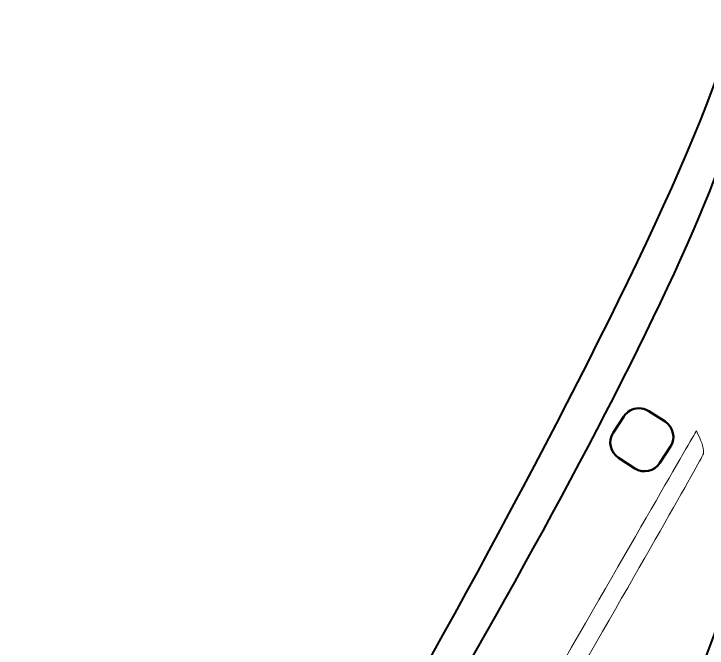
# Model space of a CAD drawing. Header units: centimetres. Extents: x -23.9 to 25.8, y -49.2 to 14.5.
# Drawn here: x -21.48 to -15.14, y 7.68 to 13.48 of the extents above; entities that cross this region are included whole.
import ezdxf

# ---------------------------------------------------------------- set-up
doc = ezdxf.new("R2010")
doc.units = ezdxf.units.CM
doc.header["$MEASUREMENT"] = 0
doc.layers.add('layer 1', color=7, linetype='Continuous')

msp = doc.modelspace()

# ---------------------------------------------------------------- linework, layer by layer
at = {"layer": 'layer 1', "color": 5, "lineweight": 40}
for points in [[(-14.87759, 13.48093), (-15.36883, 11.4092), (-19.29638, 4.65681), (-19.92464, 3.84612)], [(-14.9068, 8.37737), (-15.39804, 6.3055), (-19.32559, -0.44676), (-19.95371, -1.25758)]]:
    msp.add_open_spline(points, degree=3, dxfattribs=at)
msp.add_open_spline([(-14.86365, 12.64558), (-15.28134, 10.8843), (-18.15564, 6.04243), (-19.38291, 4.13204), (-19.38291, 4.13204), (-19.68045, 3.71506), (-19.80335, 3.35278), (-19.84375, 3.30426)], degree=3, knots=[0, 0, 0, 0, 0.3333333, 0.3333333, 0.3333333, 0.3333333, 1, 1, 1, 1], dxfattribs=at)
at = {"layer": 'layer 1', "color": 1, "lineweight": 50}
msp.add_open_spline([(-15.77149, 9.87725), (-15.73981, 9.87792), (-15.70743, 9.86924), (-15.67864, 9.85079), (-15.67864, 9.85079), (-15.67864, 9.85079), (-15.52924, 9.75445), (-15.52924, 9.75445), (-15.52924, 9.75445), (-15.45237, 9.70485), (-15.43043, 9.603), (-15.48006, 9.5261), (-15.48006, 9.5261), (-15.48006, 9.5261), (-15.57637, 9.37673), (-15.57637, 9.37673), (-15.57637, 9.37673), (-15.62597, 9.29997), (-15.72782, 9.27792), (-15.80458, 9.32752), (-15.80458, 9.32752), (-15.80458, 9.32752), (-15.95395, 9.42386), (-15.95395, 9.42386), (-15.95395, 9.42386), (-16.03086, 9.47346), (-16.05276, 9.57531), (-16.0033, 9.65207), (-16.0033, 9.65207), (-16.0033, 9.65207), (-15.90696, 9.80144), (-15.90696, 9.80144), (-15.90696, 9.80144), (-15.87595, 9.84952), (-15.82441, 9.87612), (-15.77149, 9.87725)], degree=3, knots=[0, 0, 0, 0, 0.1, 0.1, 0.1, 0.1, 0.2, 0.2, 0.2, 0.2, 0.3, 0.3, 0.3, 0.3, 0.4, 0.4, 0.4, 0.4, 0.5, 0.5, 0.5, 0.5, 0.6, 0.6, 0.6, 0.6, 0.7, 0.7, 0.7, 0.7, 0.8, 0.8, 0.8, 0.8, 1, 1, 1, 1], dxfattribs=at)
at = {"layer": 'layer 1', "color": 5, "lineweight": 20}
msp.add_open_spline([(-21.35974, 4.38492), (-21.36207, 4.383), (-21.37625, 4.36355), (-21.39114, 4.34164), (-21.39114, 4.34164), (-21.39114, 4.34164), (-21.41816, 4.30184), (-21.41816, 4.30184), (-21.41816, 4.30184), (-21.41816, 4.30184), (-21.3899, 4.30376), (-21.3899, 4.30376), (-21.3899, 4.30376), (-21.31688, 4.30857), (-21.22015, 4.25843), (-21.17231, 4.19103), (-21.17231, 4.19103), (-21.14433, 4.15136), (-21.12504, 4.09732), (-21.11788, 4.0385), (-21.11788, 4.0385), (-21.10754, 3.95249), (-21.12133, 3.86073), (-21.16307, 3.73945), (-21.16307, 3.73945), (-21.17383, 3.70802), (-21.19037, 3.65927), (-21.19961, 3.63086), (-21.19961, 3.63086), (-21.20896, 3.6026), (-21.22579, 3.55202), (-21.23694, 3.51854), (-21.23694, 3.51854), (-21.2707, 3.41783), (-21.278, 3.39535), (-21.30418, 3.31076), (-21.30418, 3.31076), (-21.31811, 3.2661), (-21.33395, 3.2125), (-21.3396, 3.19154), (-21.3396, 3.19154), (-21.34513, 3.17061), (-21.35918, 3.11825), (-21.37075, 3.07511), (-21.37075, 3.07511), (-21.38218, 3.0321), (-21.4008, 2.95464), (-21.41209, 2.90313), (-21.41209, 2.90313), (-21.43054, 2.81907), (-21.43608, 2.78915), (-21.45358, 2.67821), (-21.45358, 2.67821), (-21.48085, 2.50431), (-21.47824, 2.30272), (-21.44681, 2.16916), (-21.44681, 2.16916), (-21.39198, 1.93587), (-21.22646, 1.73522), (-21.00407, 1.63272), (-21.00407, 1.63272), (-20.75656, 1.51848), (-20.48245, 1.52703), (-20.19653, 1.65765), (-20.19653, 1.65765), (-20.15229, 1.67791), (-20.07665, 1.71923), (-20.01298, 1.7581), (-20.01298, 1.7581), (-19.31472, 2.20072), (-18.90504, 3.03321), (-18.59689, 3.55313), (-18.59689, 3.55313), (-17.35956, 5.63964), (-15.16076, 9.45557), (-15.1784, 9.46382), (-15.1784, 9.46382), (-15.17262, 9.53122), (-15.20543, 9.58509), (-15.24208, 9.67079), (-15.24208, 9.67079), (-15.2436, 9.67564), (-17.48359, 5.77152), (-18.70092, 3.70072), (-18.70092, 3.70072), (-19.11533, 2.96608), (-19.46712, 2.39091), (-19.97812, 1.99637), (-19.97812, 1.99637), (-20.23829, 1.80332), (-20.49667, 1.71015), (-20.71811, 1.7296), (-20.71811, 1.7296), (-20.84077, 1.74033), (-20.96121, 1.79464), (-21.07311, 1.88984), (-21.07311, 1.88984), (-21.10493, 1.91686), (-21.11858, 1.93311), (-21.16875, 2.00394), (-21.16875, 2.00394), (-21.2357, 2.0985), (-21.24974, 2.12895), (-21.28022, 2.24457), (-21.28022, 2.24457), (-21.35671, 2.53463), (-21.29649, 2.94596), (-21.10549, 3.43671), (-21.10549, 3.43671), (-21.07198, 3.52282), (-21.06676, 3.53755), (-21.04333, 3.6128), (-21.04333, 3.6128), (-20.95789, 3.88801), (-20.95196, 4.067), (-21.02347, 4.20866), (-21.02347, 4.20866), (-21.06482, 4.29067), (-21.1467, 4.3509), (-21.24618, 4.3728), (-21.24618, 4.3728), (-21.2871, 4.38175), (-21.35434, 4.38892), (-21.35974, 4.38492)], degree=3, knots=[0, 0, 0, 0, 0.03125, 0.03125, 0.03125, 0.03125, 0.0625, 0.0625, 0.0625, 0.0625, 0.09375, 0.09375, 0.09375, 0.09375, 0.125, 0.125, 0.125, 0.125, 0.15625, 0.15625, 0.15625, 0.15625, 0.1875, 0.1875, 0.1875, 0.1875, 0.21875, 0.21875, 0.21875, 0.21875, 0.25, 0.25, 0.25, 0.25, 0.28125, 0.28125, 0.28125, 0.28125, 0.3125, 0.3125, 0.3125, 0.3125, 0.34375, 0.34375, 0.34375, 0.34375, 0.375, 0.375, 0.375, 0.375, 0.40625, 0.40625, 0.40625, 0.40625, 0.4375, 0.4375, 0.4375, 0.4375, 0.46875, 0.46875, 0.46875, 0.46875, 0.5, 0.5, 0.5, 0.5, 0.53125, 0.53125, 0.53125, 0.53125, 0.5625, 0.5625, 0.5625, 0.5625, 0.59375, 0.59375, 0.59375, 0.59375, 0.625, 0.625, 0.625, 0.625, 0.65625, 0.65625, 0.65625, 0.65625, 0.6875, 0.6875, 0.6875, 0.6875, 0.71875, 0.71875, 0.71875, 0.71875, 0.75, 0.75, 0.75, 0.75, 0.78125, 0.78125, 0.78125, 0.78125, 0.8125, 0.8125, 0.8125, 0.8125, 0.84375, 0.84375, 0.84375, 0.84375, 0.875, 0.875, 0.875, 0.875, 0.90625, 0.90625, 0.90625, 0.90625, 0.9375, 0.9375, 0.9375, 0.9375, 1, 1, 1, 1], dxfattribs=at)

doc.saveas('drawing.dxf')
